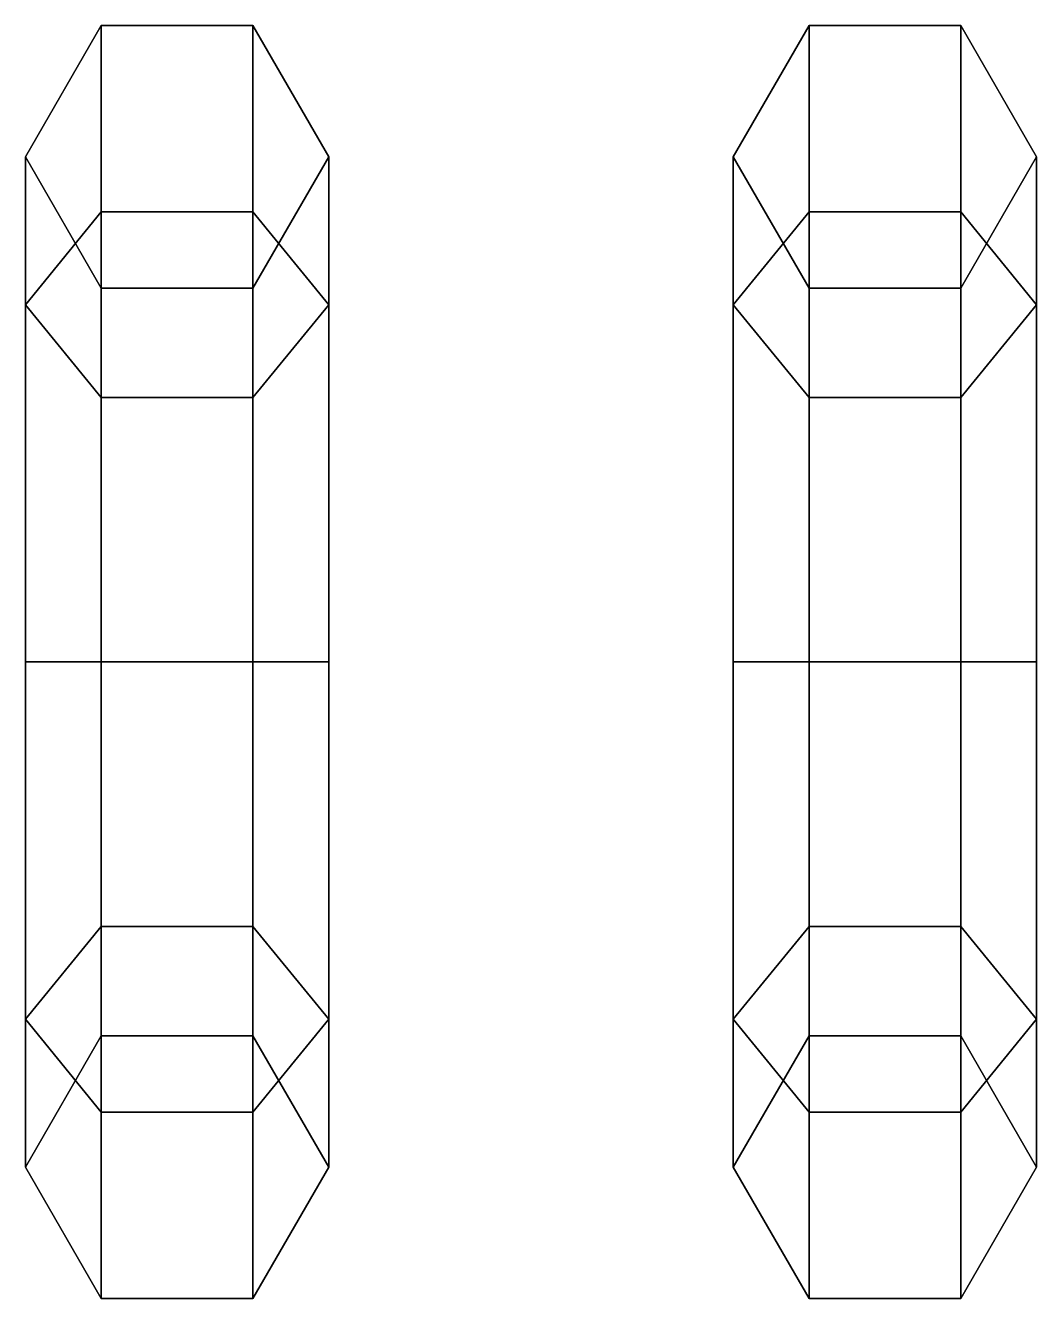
# Model space of a CAD drawing. Extents: x -0.5 to 0.5, y -0.63 to 0.63.
import ezdxf

# ---------------------------------------------------------------- set-up
doc = ezdxf.new("R2010")
doc.units = 0
doc.layers.add('WHEELS', color=2, linetype='CONTINUOUS')

msp = doc.modelspace()

# ---------------------------------------------------------------- linework, layer by layer
at = {"layer": 'WHEELS'}
for points in [[(-0.5, 0.5), (-0.425, 0.6299), (-0.425, 0.4454, -0.4454), (-0.5, 0.3536, -0.3536)], [(-0.5, 0.3536, 0.3536), (-0.425, 0.4454, 0.4454), (-0.425, 0.6299), (-0.5, 0.5)], [(-0.425, 0.6299), (-0.275, 0.6299), (-0.275, 0.4454, -0.4454), (-0.425, 0.4454, -0.4454)], [(-0.425, 0.4454, 0.4454), (-0.275, 0.4454, 0.4454), (-0.275, 0.6299), (-0.425, 0.6299)], [(-0.275, 0.6299), (-0.2, 0.5), (-0.2, 0.3536, -0.3536), (-0.275, 0.4454, -0.4454)], [(-0.275, 0.4454, 0.4454), (-0.2, 0.3536, 0.3536), (-0.2, 0.5), (-0.275, 0.6299)], [(0.2, 0.5), (0.275, 0.6299), (0.275, 0.4454, -0.4454), (0.2, 0.3536, -0.3536)], [(0.2, 0.3536, 0.3536), (0.275, 0.4454, 0.4454), (0.275, 0.6299), (0.2, 0.5)], [(0.275, 0.6299), (0.425, 0.6299), (0.425, 0.4454, -0.4454), (0.275, 0.4454, -0.4454)], [(0.275, 0.4454, 0.4454), (0.425, 0.4454, 0.4454), (0.425, 0.6299), (0.275, 0.6299)], [(0.425, 0.6299), (0.5, 0.5), (0.5, 0.3536, -0.3536), (0.425, 0.4454, -0.4454)], [(0.425, 0.4454, 0.4454), (0.5, 0.3536, 0.3536), (0.5, 0.5), (0.425, 0.6299)], [(-0.425, 0.3701), (-0.5, 0.5), (-0.5, 0.3536, -0.3536), (-0.425, 0.2617, -0.2617)], [(-0.425, 0.2617, 0.2617), (-0.5, 0.3536, 0.3536), (-0.5, 0.5), (-0.425, 0.3701)], [(-0.2, 0.5), (-0.275, 0.3701), (-0.275, 0.2617, -0.2617), (-0.2, 0.3536, -0.3536)], [(-0.2, 0.3536, 0.3536), (-0.275, 0.2617, 0.2617), (-0.275, 0.3701), (-0.2, 0.5)], [(0.275, 0.3701), (0.2, 0.5), (0.2, 0.3536, -0.3536), (0.275, 0.2617, -0.2617)], [(0.275, 0.2617, 0.2617), (0.2, 0.3536, 0.3536), (0.2, 0.5), (0.275, 0.3701)], [(0.5, 0.5), (0.425, 0.3701), (0.425, 0.2617, -0.2617), (0.5, 0.3536, -0.3536)], [(0.5, 0.3536, 0.3536), (0.425, 0.2617, 0.2617), (0.425, 0.3701), (0.5, 0.5)], [(-0.5, 0.3536, -0.3536), (-0.425, 0.4454, -0.4454), (-0.425, 0, -0.6299), (-0.5, 0, -0.5)], [(-0.5, 0, 0.5), (-0.425, 0, 0.6299), (-0.425, 0.4454, 0.4454), (-0.5, 0.3536, 0.3536)], [(-0.425, 0.4454, -0.4454), (-0.275, 0.4454, -0.4454), (-0.275, 0, -0.6299), (-0.425, 0, -0.6299)], [(-0.425, 0, 0.6299), (-0.275, 0, 0.6299), (-0.275, 0.4454, 0.4454), (-0.425, 0.4454, 0.4454)], [(-0.275, 0.4454, -0.4454), (-0.2, 0.3536, -0.3536), (-0.2, 0, -0.5), (-0.275, 0, -0.6299)], [(-0.275, 0, 0.6299), (-0.2, 0, 0.5), (-0.2, 0.3536, 0.3536), (-0.275, 0.4454, 0.4454)], [(0.2, 0.3536, -0.3536), (0.275, 0.4454, -0.4454), (0.275, 0, -0.6299), (0.2, 0, -0.5)], [(0.2, 0, 0.5), (0.275, 0, 0.6299), (0.275, 0.4454, 0.4454), (0.2, 0.3536, 0.3536)], [(0.275, 0.4454, -0.4454), (0.425, 0.4454, -0.4454), (0.425, 0, -0.6299), (0.275, 0, -0.6299)], [(0.275, 0, 0.6299), (0.425, 0, 0.6299), (0.425, 0.4454, 0.4454), (0.275, 0.4454, 0.4454)], [(0.425, 0.4454, -0.4454), (0.5, 0.3536, -0.3536), (0.5, 0, -0.5), (0.425, 0, -0.6299)], [(0.425, 0, 0.6299), (0.5, 0, 0.5), (0.5, 0.3536, 0.3536), (0.425, 0.4454, 0.4454)], [(-0.275, 0.3701), (-0.425, 0.3701), (-0.425, 0.2617, -0.2617), (-0.275, 0.2617, -0.2617)], [(-0.275, 0.2617, 0.2617), (-0.425, 0.2617, 0.2617), (-0.425, 0.3701), (-0.275, 0.3701)], [(0.425, 0.3701), (0.275, 0.3701), (0.275, 0.2617, -0.2617), (0.425, 0.2617, -0.2617)], [(0.425, 0.2617, 0.2617), (0.275, 0.2617, 0.2617), (0.275, 0.3701), (0.425, 0.3701)], [(-0.425, 0.2617, -0.2617), (-0.5, 0.3536, -0.3536), (-0.5, 0, -0.5), (-0.425, 0, -0.3701)], [(-0.425, 0, 0.3701), (-0.5, 0, 0.5), (-0.5, 0.3536, 0.3536), (-0.425, 0.2617, 0.2617)], [(-0.2, 0.3536, -0.3536), (-0.275, 0.2617, -0.2617), (-0.275, 0, -0.3701), (-0.2, 0, -0.5)], [(-0.2, 0, 0.5), (-0.275, 0, 0.3701), (-0.275, 0.2617, 0.2617), (-0.2, 0.3536, 0.3536)], [(0.275, 0.2617, -0.2617), (0.2, 0.3536, -0.3536), (0.2, 0, -0.5), (0.275, 0, -0.3701)], [(0.275, 0, 0.3701), (0.2, 0, 0.5), (0.2, 0.3536, 0.3536), (0.275, 0.2617, 0.2617)], [(0.5, 0.3536, -0.3536), (0.425, 0.2617, -0.2617), (0.425, 0, -0.3701), (0.5, 0, -0.5)], [(0.5, 0, 0.5), (0.425, 0, 0.3701), (0.425, 0.2617, 0.2617), (0.5, 0.3536, 0.3536)], [(-0.275, 0.2617, -0.2617), (-0.425, 0.2617, -0.2617), (-0.425, 0, -0.3701), (-0.275, 0, -0.3701)], [(-0.275, 0, 0.3701), (-0.425, 0, 0.3701), (-0.425, 0.2617, 0.2617), (-0.275, 0.2617, 0.2617)], [(0.425, 0.2617, -0.2617), (0.275, 0.2617, -0.2617), (0.275, 0, -0.3701), (0.425, 0, -0.3701)], [(0.425, 0, 0.3701), (0.275, 0, 0.3701), (0.275, 0.2617, 0.2617), (0.425, 0.2617, 0.2617)], [(-0.425, 0, -0.3701), (-0.5, 0, -0.5), (-0.5, -0.3536, -0.3536), (-0.425, -0.2617, -0.2617)], [(-0.5, 0, -0.5), (-0.425, 0, -0.6299), (-0.425, -0.4454, -0.4454), (-0.5, -0.3536, -0.3536)], [(-0.425, -0.2617, 0.2617), (-0.5, -0.3536, 0.3536), (-0.5, 0, 0.5), (-0.425, 0, 0.3701)], [(-0.5, -0.3536, 0.3536), (-0.425, -0.4454, 0.4454), (-0.425, 0, 0.6299), (-0.5, 0, 0.5)], [(-0.275, 0, -0.3701), (-0.425, 0, -0.3701), (-0.425, -0.2617, -0.2617), (-0.275, -0.2617, -0.2617)], [(-0.425, 0, -0.6299), (-0.275, 0, -0.6299), (-0.275, -0.4454, -0.4454), (-0.425, -0.4454, -0.4454)], [(-0.275, -0.2617, 0.2617), (-0.425, -0.2617, 0.2617), (-0.425, 0, 0.3701), (-0.275, 0, 0.3701)], [(-0.425, -0.4454, 0.4454), (-0.275, -0.4454, 0.4454), (-0.275, 0, 0.6299), (-0.425, 0, 0.6299)], [(-0.2, 0, -0.5), (-0.275, 0, -0.3701), (-0.275, -0.2617, -0.2617), (-0.2, -0.3536, -0.3536)], [(-0.275, 0, -0.6299), (-0.2, 0, -0.5), (-0.2, -0.3536, -0.3536), (-0.275, -0.4454, -0.4454)], [(-0.2, -0.3536, 0.3536), (-0.275, -0.2617, 0.2617), (-0.275, 0, 0.3701), (-0.2, 0, 0.5)], [(-0.275, -0.4454, 0.4454), (-0.2, -0.3536, 0.3536), (-0.2, 0, 0.5), (-0.275, 0, 0.6299)], [(0.275, 0, -0.3701), (0.2, 0, -0.5), (0.2, -0.3536, -0.3536), (0.275, -0.2617, -0.2617)], [(0.2, 0, -0.5), (0.275, 0, -0.6299), (0.275, -0.4454, -0.4454), (0.2, -0.3536, -0.3536)], [(0.275, -0.2617, 0.2617), (0.2, -0.3536, 0.3536), (0.2, 0, 0.5), (0.275, 0, 0.3701)], [(0.2, -0.3536, 0.3536), (0.275, -0.4454, 0.4454), (0.275, 0, 0.6299), (0.2, 0, 0.5)], [(0.425, 0, -0.3701), (0.275, 0, -0.3701), (0.275, -0.2617, -0.2617), (0.425, -0.2617, -0.2617)], [(0.275, 0, -0.6299), (0.425, 0, -0.6299), (0.425, -0.4454, -0.4454), (0.275, -0.4454, -0.4454)], [(0.425, -0.2617, 0.2617), (0.275, -0.2617, 0.2617), (0.275, 0, 0.3701), (0.425, 0, 0.3701)], [(0.275, -0.4454, 0.4454), (0.425, -0.4454, 0.4454), (0.425, 0, 0.6299), (0.275, 0, 0.6299)], [(0.5, 0, -0.5), (0.425, 0, -0.3701), (0.425, -0.2617, -0.2617), (0.5, -0.3536, -0.3536)], [(0.425, 0, -0.6299), (0.5, 0, -0.5), (0.5, -0.3536, -0.3536), (0.425, -0.4454, -0.4454)], [(0.5, -0.3536, 0.3536), (0.425, -0.2617, 0.2617), (0.425, 0, 0.3701), (0.5, 0, 0.5)], [(0.425, -0.4454, 0.4454), (0.5, -0.3536, 0.3536), (0.5, 0, 0.5), (0.425, 0, 0.6299)], [(-0.425, -0.2617, -0.2617), (-0.5, -0.3536, -0.3536), (-0.5, -0.5), (-0.425, -0.3701)], [(-0.425, -0.3701), (-0.5, -0.5), (-0.5, -0.3536, 0.3536), (-0.425, -0.2617, 0.2617)], [(-0.275, -0.2617, -0.2617), (-0.425, -0.2617, -0.2617), (-0.425, -0.3701), (-0.275, -0.3701)], [(-0.275, -0.3701), (-0.425, -0.3701), (-0.425, -0.2617, 0.2617), (-0.275, -0.2617, 0.2617)], [(-0.2, -0.3536, -0.3536), (-0.275, -0.2617, -0.2617), (-0.275, -0.3701), (-0.2, -0.5)], [(-0.2, -0.5), (-0.275, -0.3701), (-0.275, -0.2617, 0.2617), (-0.2, -0.3536, 0.3536)], [(0.275, -0.2617, -0.2617), (0.2, -0.3536, -0.3536), (0.2, -0.5), (0.275, -0.3701)], [(0.275, -0.3701), (0.2, -0.5), (0.2, -0.3536, 0.3536), (0.275, -0.2617, 0.2617)], [(0.425, -0.2617, -0.2617), (0.275, -0.2617, -0.2617), (0.275, -0.3701), (0.425, -0.3701)], [(0.425, -0.3701), (0.275, -0.3701), (0.275, -0.2617, 0.2617), (0.425, -0.2617, 0.2617)], [(0.5, -0.3536, -0.3536), (0.425, -0.2617, -0.2617), (0.425, -0.3701), (0.5, -0.5)], [(0.5, -0.5), (0.425, -0.3701), (0.425, -0.2617, 0.2617), (0.5, -0.3536, 0.3536)], [(-0.5, -0.3536, -0.3536), (-0.425, -0.4454, -0.4454), (-0.425, -0.6299), (-0.5, -0.5)], [(-0.5, -0.5), (-0.425, -0.6299), (-0.425, -0.4454, 0.4454), (-0.5, -0.3536, 0.3536)], [(-0.275, -0.4454, -0.4454), (-0.2, -0.3536, -0.3536), (-0.2, -0.5), (-0.275, -0.6299)], [(-0.275, -0.6299), (-0.2, -0.5), (-0.2, -0.3536, 0.3536), (-0.275, -0.4454, 0.4454)], [(0.2, -0.3536, -0.3536), (0.275, -0.4454, -0.4454), (0.275, -0.6299), (0.2, -0.5)], [(0.2, -0.5), (0.275, -0.6299), (0.275, -0.4454, 0.4454), (0.2, -0.3536, 0.3536)], [(0.425, -0.4454, -0.4454), (0.5, -0.3536, -0.3536), (0.5, -0.5), (0.425, -0.6299)], [(0.425, -0.6299), (0.5, -0.5), (0.5, -0.3536, 0.3536), (0.425, -0.4454, 0.4454)], [(-0.425, -0.4454, -0.4454), (-0.275, -0.4454, -0.4454), (-0.275, -0.6299), (-0.425, -0.6299)], [(-0.425, -0.6299), (-0.275, -0.6299), (-0.275, -0.4454, 0.4454), (-0.425, -0.4454, 0.4454)], [(0.275, -0.4454, -0.4454), (0.425, -0.4454, -0.4454), (0.425, -0.6299), (0.275, -0.6299)], [(0.275, -0.6299), (0.425, -0.6299), (0.425, -0.4454, 0.4454), (0.275, -0.4454, 0.4454)]]:
    msp.add_3dface(points, dxfattribs=at)

doc.saveas('drawing.dxf')
